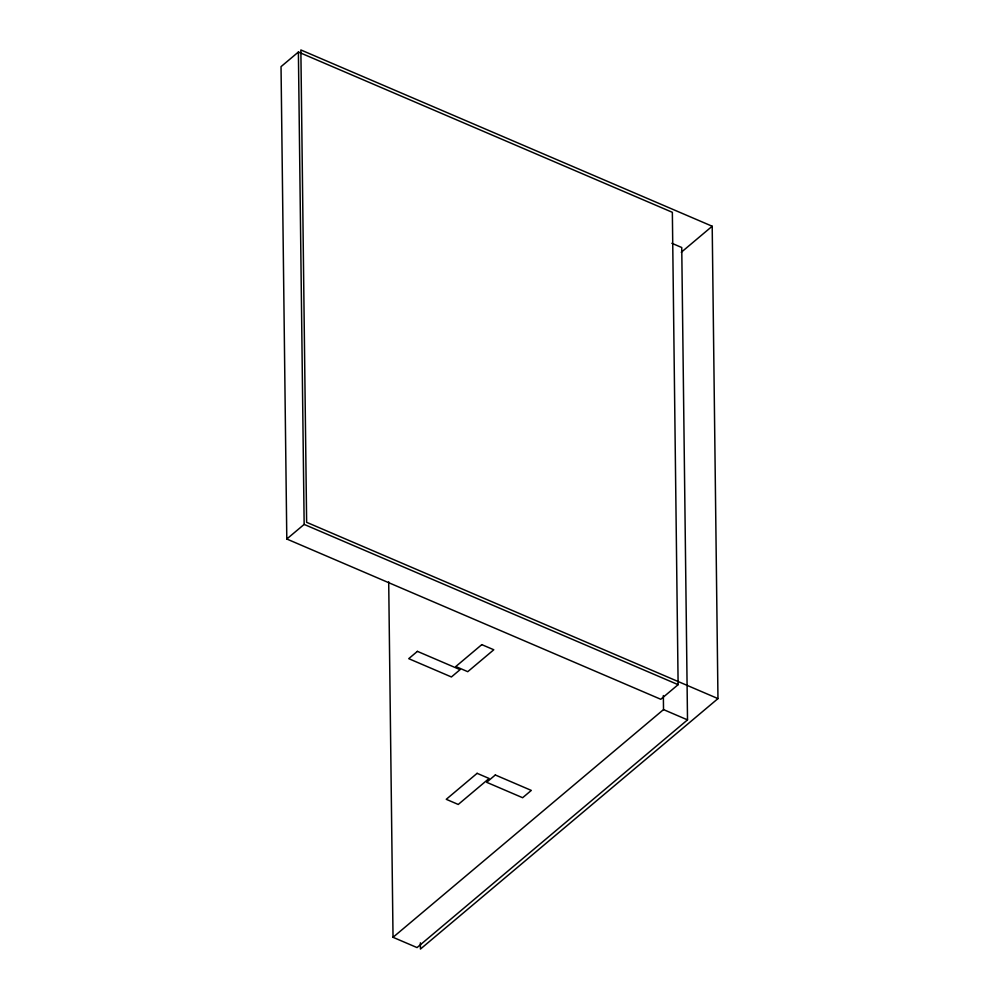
<?xml version="1.0" encoding="UTF-8"?>
<svg xmlns="http://www.w3.org/2000/svg" width="999" height="999" viewBox="0 0 999 999"><rect width="100%" height="100%" fill="white"/><g stroke="black" fill="none" stroke-linecap="round" stroke-linejoin="round"><path stroke-width="1.5" d="M298.389 52.035L281.031 66.646L286.8 539.01L660.776 699.275L678.121 684.665L672.352 212.312L298.389 52.035L304.158 524.4L286.8 539.01M681.256 252.285L712.2 226.236L300.861 49.95L306.631 522.315L717.969 698.601L712.2 226.236M671.865 243.281L681.743 247.515L687.512 719.879L417.033 947.576L393.032 937.299L663.523 709.59L663.348 695.566M717.969 698.601L420.454 949.05L420.379 942.819M304.158 524.4L678.121 684.665M663.523 709.59L687.512 719.879M388.698 581.855L393.032 937.299M417.407 651.36L408.728 658.666L451.411 676.96L460.089 669.655L417.407 651.36M481.793 644.63L455.769 666.545L467.757 671.678L493.793 649.762L481.793 644.63M477.11 773.326L446.253 799.312L458.241 804.457L489.11 778.471L477.11 773.326M495.317 774.987L486.638 782.292L522.627 797.714L531.306 790.409L495.317 774.987"/></g></svg>
